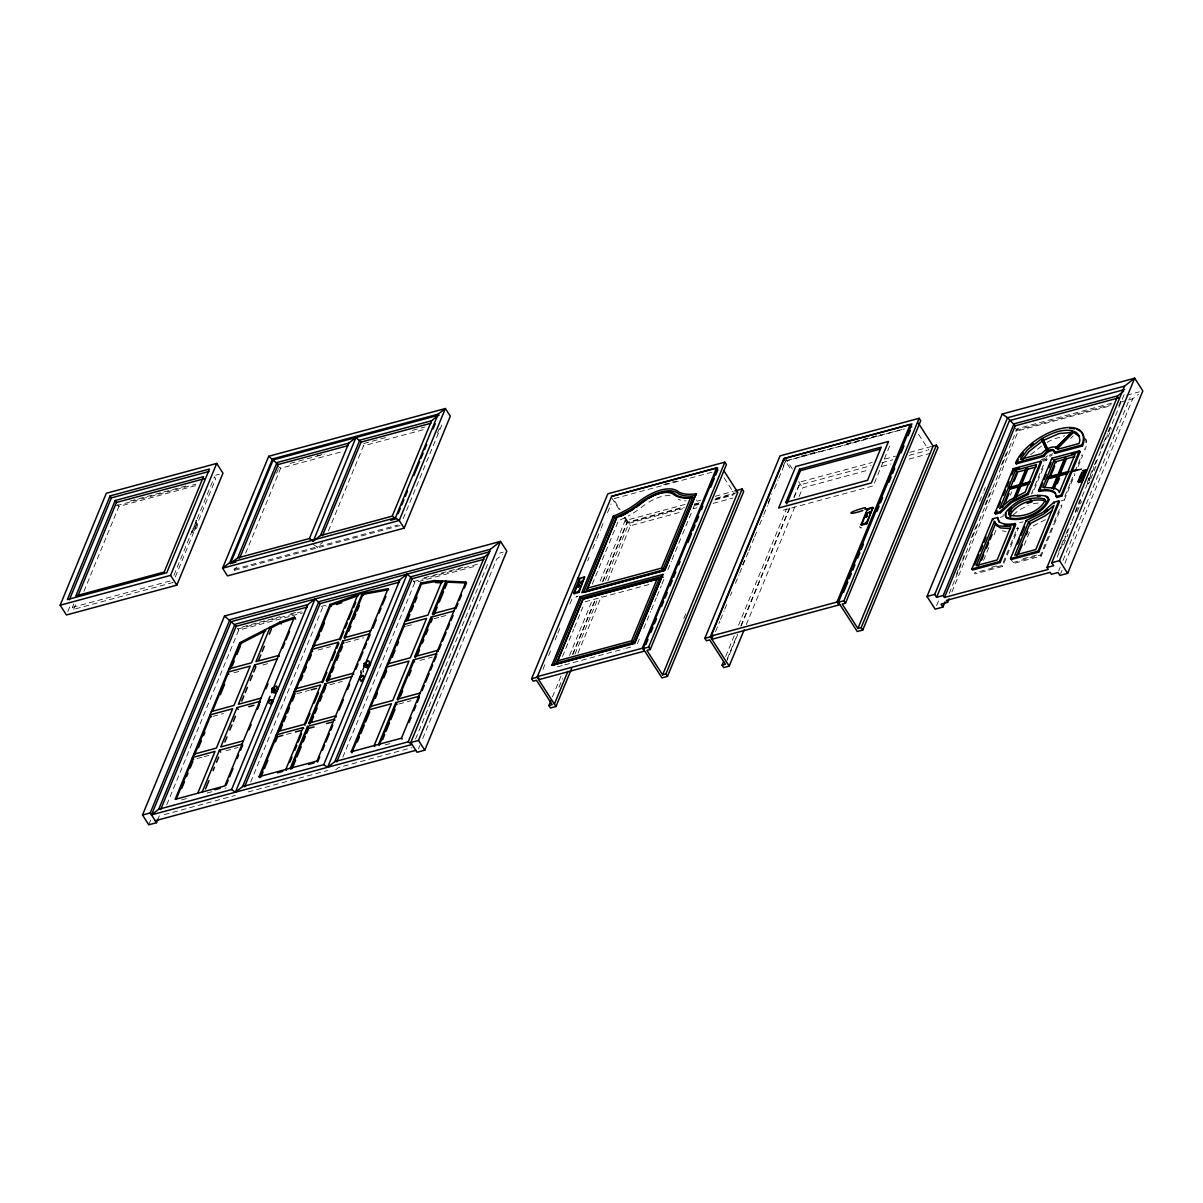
<?xml version="1.0" encoding="UTF-8"?>
<svg xmlns="http://www.w3.org/2000/svg" width="1203" height="1203" viewBox="0 0 1203 1203"><rect width="100%" height="100%" fill="white"/><g stroke="black" fill="none" stroke-linecap="round" stroke-linejoin="round"><path stroke-width="0.75" stroke-dasharray="5 3.75" d="M197.668 526.463L196.39 521.876M67.849 611.53L69.985 606.372M72.406 607.395L171.773 580.538L173.021 582.493L73.654 609.335L72.406 607.395L73.819 603.936M73.654 609.335L75.789 604.162M83.924 591.35L118.947 506.373L196.45 485.426M173.909 575.35L214.495 476.869L215.758 478.824L173.728 580.763M236.991 567.019L234.104 569.275L234.735 570.252L236.149 566.793M276.525 473.245L278.675 468.042M245.623 553.23L280.645 468.268L343.441 451.29M148.766 824.792L150.916 819.604M157.924 819.258L159.337 815.799M166.751 804.747L238.705 630.177L290.239 616.237M328.434 530.854L363.456 445.877L426.253 428.915M250.66 782.07L322.615 607.485L326.208 606.523M437.471 432.945L439.606 427.757M403.2 518.583L443.08 421.817M342.84 757.153L414.794 582.583L477.471 565.636M415.546 739.033L488.223 562.733M418.479 748.837L419.907 745.379M422.749 738.477L496.704 559.049L502.478 554.538M542.959 669.334L545.094 664.176M548.643 655.56L550.779 650.402M555.034 640.071L557.154 634.898M557.861 633.184L559.996 628.011M569.936 603.906L572.057 598.748M587.681 560.869L589.094 557.425M592.643 548.809L596.192 540.207M596.899 538.478L600.447 529.876M601.154 528.147L603.996 521.26M607.545 512.658L611.094 504.042M576.643 596.538L576.448 596.207M562.493 656.492L573.756 629.154M574.463 627.44L582.914 606.929M592.297 584.162L608.583 544.673M609.289 542.959L618.477 520.628A47.007 22.105 -32.7 0 0 630.041 515.019M552.448 696.928L561.711 674.462M569.545 655.455L592.342 600.132M600.177 581.124L625.109 520.628L686.327 504.087M559.004 687.274L562.568 678.627M572.538 654.432L595.335 599.124M602.462 581.831L626.673 523.064L684.296 507.501M572.959 654.282L595.876 598.673M603.049 581.305L627.395 522.222L683.499 507.064M574.989 654.146L597.696 599.049M605.5 580.102L628.913 523.29L682.808 508.719M577.966 653.139L601.395 596.327M607.786 580.823L630.492 525.726L680.793 512.132M637.395 643.755L640.207 636.928M643.71 628.417L650.733 611.38M651.44 609.68L656.357 597.756M657.049 596.041L661.274 585.831M661.966 584.117L664.071 579.004M667.891 569.756L671.394 561.26M672.101 559.56L681.906 535.756M682.597 534.057L692.417 510.267M693.108 508.568L696.612 500.057M683.815 618.613L685.936 613.44M742.597 564.854L744.747 559.651M768.296 502.523L771.86 493.877M783.273 466.178L785.409 460.975L790.491 468.869M715.559 631.605L719.815 621.274M720.522 619.545L724.071 610.929M724.792 609.199L726.913 604.041M730.462 595.425L731.89 591.981M735.439 583.365L738.988 574.748M739.695 573.019L748.221 552.342M748.928 550.628L753.905 538.553M754.612 536.839L756.747 531.666M759.589 524.779L763.138 516.162M763.845 514.433L767.394 505.816M768.115 504.102L770.943 497.2M774.506 488.583L778.055 479.982M778.762 478.253L785.86 461.02L904.536 428.945M725.68 656.492L734.266 635.65M738.567 625.214L786.551 508.794M727.244 658.943L737.274 634.613M740.853 625.921L789.559 507.756M793.86 497.335L798.867 485.17L871.137 465.636M726.131 662.552L737.589 634.748M741.168 626.056L789.875 507.907M794.16 497.471L800.612 481.832L872.22 462.478M746.311 624.583L794.837 506.869M799.108 496.478L802.687 487.832L869.423 469.787M889.634 446.133L873.258 485.877L780.521 510.944M936.596 605.68L938.746 600.477M979.573 501.425L983.152 492.734M983.859 491.004L985.302 487.531M956.445 574.162L958.596 568.974M959.302 567.245L964.31 555.109M971.438 537.801L976.445 525.681M985.001 504.899L987.152 499.696M987.858 497.967L991.422 489.305M1001.422 465.065L1006.415 452.945M949.227 593.47L1017.136 428.734L1111.963 403.095M951.919 591.951L1018.385 430.674L1111.437 405.531M983.543 560.327L989.858 545.019M994.054 534.824L996.866 528.012M1010.4 495.17L1011.768 491.832M1010.535 544.718L1017.663 527.425L1018.279 528.403L1002.595 566.448L975.001 573.906L974.37 572.929L1001.979 565.47L1009.813 546.448M1031.467 493.937L1043.332 465.125L1043.963 466.102L1032.791 493.215M1024.174 545.049L1031.061 528.343M1013.016 562.493L1040.61 555.034L1053.452 523.891M1054.159 522.162L1061.302 504.854L1061.918 505.831L1041.242 556.012L1013.648 563.47L1011.137 559.56M1070.023 483.696L1063.693 499.05L1064.324 500.027L1060.971 500.929M1070.73 481.982L1074.234 473.456M1074.941 471.741L1081.978 454.689L1082.61 455.651L1077.677 467.606M1064.324 500.027L1074.865 474.433M1058.73 551.545L1060.881 546.342M1061.587 544.613L1065.166 535.936M1065.873 534.207L1068.023 529.004M1075.166 511.666L1080.174 499.516M1087.317 482.177L1089.467 476.974M1090.174 475.245L1093.753 466.569M1094.474 464.839L1096.61 459.636M1100.895 449.23L1103.046 444.027M1103.768 442.298L1107.331 433.621M1108.053 431.892L1110.189 426.689M1118.775 405.877L1120.91 400.674M1057.211 557.019L1071.482 522.388M1072.204 520.658L1124.309 394.223M1063.557 544.824L1067.858 534.418M1077.136 511.876L1081.437 501.471M1090.715 478.929L1096.444 465.065M1107.873 437.306L1111.452 428.644M1058.745 570.778L1060.174 567.32M1063.031 560.387L1130.128 397.591M1060.64 573.711L1062.069 570.252M1064.911 563.32L1132.73 398.794L1138.519 394.283M191.367 532.177L192.615 531.952L192.405 530.568M859.664 526.267L860.115 527.756M1042.279 460.253L1045.723 459.32L1048.55 455.952A6.571 3.098 -32.7 0 1 1052.956 453.681M1042.911 461.23L1046.354 460.298L1049.181 456.929A6.571 3.098 -32.7 0 1 1052.099 455.185M1003.197 514.418L1003.091 516.583L998.069 517.937M192.209 532.192L192.57 530.764M197.112 527.41L192.615 531.952M1070.745 438.358L1073.226 435.832M1088.053 483.877L1089.632 482.313M1013.287 514.779L1019.016 510.012L1028.279 505.41M192.615 529.019L195.668 525.756L194.886 523.44M577.064 596.523L576.643 596.703M191.833 531.23L196.706 526.057L195.503 522.403M1030.7 454.584L1044.43 443.832M1045.572 457.546L1047.557 455.787M640.988 507.726L642.868 506.207A28.24 13.278 -32.7 0 1 646.026 503.907M313.096 544.237L316.915 546.899L322.69 542.388M335.682 769.77L338.569 767.514L411.982 747.68M195.623 522.598L196.751 520.057M1045.452 519.681L1031.753 526.673M1047.046 442.388L1053.076 439.275L1064.79 435.772M215.743 475.14L219.367 474.162M130.3 501.019L186.179 485.907M116.39 505.681L195.878 484.192M317.066 455.877L324.269 453.937M290.149 463.396L324.239 454.193M385.516 437.621L362.193 443.922L363.456 445.877M412.434 430.343L424.99 426.96M234.104 569.275L397.922 525.004M234.735 570.252L400.343 525.485M663.605 484.478L676.266 481.065M712.026 472.177L613.229 498.884L620.086 509.561M801.333 456.102L819.378 451.23M846.431 443.922L880.701 434.659M787.213 460.493L904.461 428.809M499.606 553.109L503.215 552.132M697.123 501.17L700.732 500.192M715.138 496.298L733.138 491.441M694.357 504.117L699.785 502.659M716.086 498.253L737.8 492.388M242.78 626.778L280.104 616.688M290.765 613.801L297.878 611.891M424.283 577.726L463.681 567.079M695.093 504.583L698.702 503.606M714.898 499.23L734.702 493.877M695.394 505.32L698.988 504.343M715.153 499.982L733.108 495.125M237.953 628.974L301.276 611.861M321.186 606.477L326.614 605.019M413.471 581.545L478.614 563.936M292.013 615.756L302.675 612.883M693.364 508.734L696.958 507.756M713.123 503.395L732.883 498.057M884.761 459.095L895.498 456.193M909.829 452.313L933.092 446.027M1126.73 395.261L1139.271 391.862M881.979 462.704L892.821 459.787M909.077 455.381L927.137 450.508M882.055 466.373L891.062 463.937M909.107 459.065L930.746 453.215M1015.693 430.418L1111.121 404.629M1120.128 402.193L1132.73 398.794L1130.85 395.862M234.029 672.763L240.991 670.883M262.81 664.988L269.788 663.094M318.073 650.041L330.554 646.673M345.682 642.582L363.532 637.755M406.659 626.101L413.712 624.192M433.982 618.718L439.275 617.289M441.035 616.808L448.087 614.913M1041.227 459.471L1044.76 458.523M578.011 596.071L575.816 597.244M585.019 601.816L651.785 583.771M212.961 716.356L223.412 713.544M296.915 693.665L309.412 690.296M329.893 684.763L342.389 681.379M419.937 660.417L432.268 657.094M1088.384 482.974L1087.407 482.959M197.127 758.552L202.345 757.138M204.089 756.672L211.051 754.777M225.908 750.762L238.104 747.469M286.464 734.401L293.607 732.477M398.825 704.041L411.155 700.702M557.485 666.853L562.884 665.394M564.688 664.913L624.086 648.853M625.891 648.372L633.094 646.432M991.573 567.214L998.565 565.335M1023.227 558.673L1037.212 554.884M181.623 799.905L186.841 798.491M207.036 793.033L214.209 791.093M224.976 788.191L226.074 787.89M385.11 744.913L392.163 743.003M164.255 814.626L235.337 795.424M248.179 791.95L327.532 770.506M1033.347 503.756L1040.911 502.553M1019.633 522.628L1023.212 521.861M1016.4 528.794L1018.279 528.403M861.904 527.831L860.295 527.816M191.969 532.222L191.292 531.937M1002.34 530.854L1006.144 531.485M1013.813 427.501L1018.385 430.674L1017.136 428.734M276.825 465.606L280.645 468.268L279.382 466.313M1084.369 448.884L1085.001 449.847A39.458 18.556 -32.7 0 0 1085.692 438.614M1088.369 478.719L1090.038 481.32M1045.723 459.32L1046.354 460.298M1040.61 555.034L1041.242 556.012M918.566 434.268L928.716 450.057M1001.979 565.47L1002.595 566.448M784.912 457.426L792.762 469.636M798.612 481.516L802.687 487.832M724.116 477.862L733.935 493.11M625.004 517.185L630.492 525.726M611.695 497.816L619.545 510.027M624.447 517.651L627.395 522.222M625.109 520.628L626.673 523.064M413.546 580.628L414.794 582.583M316.915 546.899L317.547 547.876M237.442 628.222L238.705 630.177M117.683 504.418L118.947 506.373M1085.602 439.2A39.458 18.556 -32.7 0 1 1085.903 442.749M637.455 510.313A47.007 22.105 -32.7 0 1 631.921 513.907M670.071 495.696A28.24 13.278 -32.7 0 0 662.793 496.222L659.665 497.08A28.24 13.278 -32.7 0 0 647.68 502.824M686.071 500.914A47.007 22.105 -32.7 0 1 684.612 500.809M680.627 500.087A47.007 22.105 -32.7 0 1 678.297 499.275M196.044 520.463A2.586 1.263 -33.2 0 1 195.548 521.004"/><path stroke-width="1.5" d="M360.855 672.612L360.975 670.703M363.276 671.845L363.291 670.883M274.54 689.349L274.329 688.898M578.538 585.064L577.906 586.613L578.673 586.252M366.885 664.988L365.953 665.079L366.329 663.605M578.823 585.816L578.944 585.635A2.947 1.383 -32.7 0 1 579.124 585.29L577.951 586.944L579.26 585.921A2.632 1.233 -32.7 0 1 579.455 585.605L579.59 585.034M363.802 663.755L365.231 663.094L366.825 664.507M578.207 586.102L578.147 585.56A2.947 1.383 -32.7 0 1 578.147 585.846L578.147 585.605M1006.174 513.726L1005.768 516.267L1006.836 518.252C1021.663 522.869 1043.302 514.237 1049.227 499.651L1045.663 496.388M1044.309 499.004L1045.091 500.448C1039.377 512.027 1021.663 518.598 1009.437 514.944L1008.655 513.516C1014.355 501.937 1032.069 495.365 1044.309 499.004L1046.339 502.403M1045.557 500.959C1033.332 497.32 1015.618 503.892 1009.903 515.47L1010.685 516.899L1008.655 513.516M997.573 517.501L998.731 521.44C1003.362 525.049 1009.708 524.463 1015.152 523.516L1015.768 524.493L1000.084 562.553L972.49 570.011L971.859 569.034L992.535 518.854L997.573 517.501L999.362 522.418M1055.632 493.486C1051.001 489.892 1044.67 490.478 1039.227 491.41L1038.595 490.433L1051.858 458.238L1079.467 450.779L1080.099 451.757L1061.813 496.117L1056.79 497.471L1056.354 495.456M1056.79 497.471L1055.001 492.523C1050.369 488.914 1044.039 489.501 1038.595 490.433M1054.881 453.411L1053.843 449.937A6.571 3.098 -32.7 0 0 1046.039 452.042L1043.212 455.411L1015.618 462.869L1016.249 463.847L1043.843 456.388L1046.67 453.02A6.571 3.098 -32.7 0 1 1054.475 450.914L1054.881 453.411L1082.489 445.952A39.458 18.556 -32.7 0 0 1076.76 429.381M1080.52 478.132C1083.632 477.696 1081.151 473.591 1080.459 478.298L1080.023 477.606C1080.129 473.591 1083.978 475.862 1080.038 477.681M695.68 495.546A47.428 22.301 -32.7 0 1 678.402 493.726A33.098 15.564 -32.7 0 0 661.139 491.892A33.098 15.564 -32.7 0 0 637.831 504.689A47.428 22.301 -32.7 0 1 614.538 517.485L583.635 592.447L664.778 570.523L696.131 493.741A48.391 22.767 -32.7 0 1 678.507 491.862A33.774 15.88 -32.7 0 0 660.883 489.997A33.774 15.88 -32.7 0 0 637.109 503.049A48.391 22.767 -32.7 0 1 613.335 516.117L581.801 592.613L664.612 570.237L696.131 493.741M662.898 574.372L634.718 643.455L551.831 665.319L580.087 596.763L662.898 574.372L634.643 642.943L551.831 665.319M865.092 509.44L866.641 508.734L865.513 508.914M862.626 523.365L862.416 523.636M868.581 509.32L867.769 509.831M867.288 514.012L867.002 513.2M867.739 509.696L868.566 509.245M866.987 513.531L867.378 512.643M867.137 515.561C864.716 518.538 866.957 516.869 867.047 515.305M866.371 522.688L865.814 522.297M866.491 522.508L865.679 522.884M871.543 508.267L872.1 508.658M272.705 702.071L272.735 700.732M277.773 689.635L277.848 687.83M574.463 592.056L575.019 592.372M578.658 578.072L577.395 579.034L578.026 577.861M579.244 582.342L580.222 582.989M580.327 578.613L580.748 578.673M579.41 584.838L579.275 585.741M578.162 591.38L578.357 591.47M581.26 582.102L581.169 581.064M583.305 577.801L583.951 577.5M556.748 663.018L583.139 598.883L659.229 578.628L632.943 642.417L556.748 663.018L583.139 598.883M370.404 664.642L370.584 662.673M1081.076 476.087L1081.963 476.508M273.743 689.89L274.615 689.8L272.51 689.53M586.583 590.643L616.613 517.681A47.519 22.346 -32.7 0 0 639.199 504.613L641.079 503.08A28.511 13.413 -32.7 0 1 657.966 493.801L662.206 492.674A29.368 13.804 -32.7 0 1 675.094 494.042L676.041 494.839A48.947 23.022 -32.7 0 0 692.672 497.516L662.763 570.057L586.583 590.643L616.477 518.117M1081.497 469.095L1071.963 471.531M60.15 605.214L106.3 493.26L216.705 463.426L222.976 473.185L176.841 585.139L66.436 614.974L60.15 605.214L170.555 575.38L216.705 463.426M110.105 495.907L67.383 599.575L166.751 572.718L209.472 469.05L110.105 495.907L111.368 497.862L69.353 599.801M115.172 500.523L75.864 595.891L164.194 572.026L203.502 476.644L115.172 500.523L116.435 502.478L77.834 596.117M268.72 456.268L222.57 568.222L227.502 575.891L404.163 528.147L450.313 416.178L445.381 408.524L268.72 456.268L278.224 464.508L239.623 558.147M404.163 528.147L399.231 520.478L395.426 517.831L229.803 562.583L222.57 568.222L399.231 520.478L445.381 408.524L438.148 414.163L272.525 458.914L229.803 562.583L230.435 563.56L237.653 557.921L276.976 462.553L348.735 443.155L355.968 437.516L361.035 442.118L322.434 535.756M157.924 819.258L156.495 822.702L148.766 824.792L142.495 815.032L224.525 615.996L500.538 541.395L506.824 551.154L424.779 750.191L417.05 752.281L410.779 742.522L490.418 549.29L500.538 541.395L418.509 740.431L410.779 742.522M142.495 815.032L150.225 812.942L229.863 619.71L490.418 549.29M151.473 814.897L158.706 809.258L231.577 789.559L235.382 792.221L242.615 786.582L323.757 764.642L327.577 767.303L334.795 761.664L408.223 741.815L412.027 744.477L151.473 814.897L231.126 621.665L489.877 551.726M158.706 809.258L234.931 624.312L307.803 604.613L315.036 598.974L320.103 603.59L244.585 786.807M160.676 809.484L236.194 626.267L307.276 607.049M294.389 617.169L279.998 622.071L239.713 642.718L175.142 799.363L224.826 785.935L294.389 617.169L295.637 619.124M176.465 798.672L193.006 758.507M210.6 715.86L194.375 755.198L193.743 754.221L216.39 748.101L232.6 708.762L209.969 714.883L211.217 716.838M212.66 710.823L228.179 673.199M181.668 788.536L184.48 781.694M186.6 776.567L187.999 773.153M190.119 768.025L192.931 761.198M198.525 747.619L201.352 740.777M203.472 735.65L204.871 732.221M220.344 694.702L224.57 684.432M232.194 665.951L234.224 661.033M236.916 654.492L240.284 646.312M197.773 793.243L215.021 751.424L192.39 757.544L193.638 759.484M265.201 629.65L251.547 662.793L228.916 668.898L229.547 669.876L240.329 643.695L265.833 630.628M202.194 792.055L219.427 750.221L242.059 744.116L242.69 745.078L240.63 750.101M260.269 702.432L259.653 701.454L237.021 707.575L220.796 746.913L243.427 740.792M277.231 658.793L254.6 664.913L238.389 704.251L261.021 698.131M205.518 788.988L208.961 780.627M213.096 770.582L214.48 767.243M216.555 762.221L218.615 757.198M224.871 742.025L226.991 736.883M229.803 730.041L231.923 724.913M233.337 721.499L235.457 716.356M241.758 701.078L243.863 695.935M245.277 692.522L247.397 687.394M250.209 680.552L252.329 675.409M253.743 671.996L255.848 666.868L254.6 664.913M258.645 660.101L260.78 654.928M262.194 651.47L264.329 646.297M269.307 634.222L271.442 629.049L270.179 627.094L255.968 661.59L278.6 655.47L279.231 656.447M237.653 557.921L309.427 538.523L348.735 443.155M309.427 538.523L313.246 541.185L320.464 535.546L359.772 440.163L431.546 420.779L438.779 415.14L438.148 414.163L395.426 517.831M226.149 785.243L228.209 780.221M229.593 776.882L233.036 768.506M237.171 758.476L238.555 755.123M248.991 729.8L251.111 724.657M257.457 709.274L259.577 704.131M265.878 688.853L267.983 683.71M282.66 648.131L284.72 643.124M286.088 639.801L289.517 631.47M231.577 789.559L270.043 696.221M271.472 692.763L307.803 604.613M235.382 792.221L315.036 598.974M242.615 786.582L318.84 601.635L399.982 579.696L407.216 574.057L412.283 578.673L336.765 761.89M276.916 735.83L259.683 777.664L259.051 776.687L330.058 604.402L360.178 593.801L388.028 588.733L388.659 589.711L362.93 594.402L344.644 638.778M278.284 732.522L294.494 693.184M312.088 650.522L295.863 689.86L295.246 688.883L322.013 681.65L338.223 642.312L338.855 643.289L336.735 648.417M313.457 647.199L330.69 605.38L358.509 595.59M260.991 776.973L263.066 771.95M264.449 768.597L267.893 760.236M275.472 741.83L277.547 736.807L282.9 735.364M280.329 730.071L282.434 724.943M283.848 721.514L285.968 716.386M287.382 712.973L289.487 707.83M292.314 700.988L294.419 695.86M300.72 680.567L302.84 675.439M304.254 672.026L306.359 666.883M309.186 660.041L311.306 654.913M317.532 639.816L319.592 634.793M320.975 631.44L324.419 623.079M303.697 728.597L303.066 727.62L285.818 769.454L286.449 770.431M277.652 731.544L304.434 724.311L320.645 684.958L293.878 692.206L295.126 694.146M357.892 594.613L339.592 638.988L312.825 646.222M289.893 762.055L291.968 757.048M294.72 750.356L296.795 745.334M298.179 741.98L301.622 733.619M305.757 723.574L309.998 713.304M314.224 703.048L318.449 692.778M326.87 672.357L322.645 682.627L322.013 681.65M331.802 660.387L335.336 651.831M340.223 639.966L343.742 631.44M345.156 628.026L347.261 622.898M348.659 619.485L352.178 610.959M353.592 607.545L355.697 602.417M320.464 535.546L392.238 516.147L431.546 420.779M334.885 720.176L334.254 719.199L307.487 726.432L290.239 768.251L290.87 769.228L308.103 727.409M325.697 684.748L309.472 724.086L308.855 723.108L325.066 683.77L351.832 676.537M343.276 642.086L327.066 681.424L326.434 680.447L342.644 641.109L369.411 633.876L370.043 634.853L367.938 639.981M292.179 768.537L295.637 760.176M297.006 756.822L301.156 746.792M303.216 741.77L305.291 736.747M306.675 733.394L308.735 728.386L314.088 726.928M311.517 721.65L313.622 716.507M315.036 713.093L317.156 707.966M319.968 701.123L322.088 695.981M323.502 692.567L325.607 687.439M328.389 680.703L330.509 675.56M331.923 672.146L334.028 667.018M336.855 660.176L338.96 655.034M340.374 651.62L342.494 646.492M348.78 631.214L350.9 626.101M353.712 619.274L355.817 614.147M357.231 610.733L359.336 605.62M398.178 513.621L400.328 508.433M401.742 504.974L403.877 499.801M405.306 496.343L407.441 491.155M413.847 475.606L419.546 461.787M420.975 458.328L423.11 453.14M424.539 449.696L426.674 444.509M433.08 428.96L435.215 423.772M259.051 776.687L317.021 761.018L388.028 588.733M319.712 756.973L317.637 761.995L317.021 761.018M322.464 750.281L324.539 745.274M325.923 741.92L329.366 733.559M330.75 730.206L332.81 725.183M339.066 710.011L343.306 699.74M347.532 689.484L349.637 684.357M355.953 669.063L358.058 663.936M359.471 660.507L362.99 651.951M364.404 648.537L366.524 643.41M372.795 628.192L376.238 619.831M379.005 613.139L381.065 608.116M382.449 604.763L385.892 596.402M323.757 764.642L361.517 673.033M362.945 669.575L399.982 579.696M327.577 767.303L407.216 574.057M334.795 761.664L411.035 576.718L484.448 556.869L488.794 553.485M369.11 710.913L351.862 752.747L351.246 751.77L420.764 583.079L434.193 580.583L465.832 582.041L466.463 583.019L464.343 588.162M370.479 707.605L386.689 668.266L386.058 667.289L408.975 661.094L392.749 700.432L369.847 706.627M404.268 625.605L388.058 664.943L387.426 663.966L410.343 657.77L426.554 618.432L403.652 624.628L404.9 626.583M406.358 620.553L421.396 584.056L420.764 583.079M357.321 742.01L359.396 736.988M360.765 733.65L364.223 725.274M365.592 721.935L369.742 711.89L368.479 709.935L391.396 703.755L374.148 745.574L374.78 746.552M375.336 698.311L377.441 693.184M383.787 677.785L386.614 670.943M392.208 657.364L395.035 650.522M397.14 645.394L398.554 641.981M407.697 619.786L409.847 614.568M411.276 611.094L413.426 605.891M414.855 602.417L417.005 597.199M442.012 580.944L427.922 615.124L405.005 621.304M417.276 702.357L419.336 697.349L418.719 696.372L395.802 702.552L378.569 744.386L379.186 745.364L396.434 703.529M436.93 654.688L436.298 653.71L413.381 659.906L397.17 699.244L420.088 693.048M431.591 618.222L415.381 657.56L414.749 656.582L430.975 617.244L453.877 611.049M397.802 700.221L414.012 660.883M432.96 614.898L446.478 582.102L466.463 583.019M382.584 739.65L384.644 734.627M386.028 731.274L389.471 722.913M390.855 719.574L394.99 709.529M400.539 696.056L402.659 690.928M409.005 675.53L411.125 670.402M417.426 655.109L419.531 649.981M422.358 643.139L423.772 639.725M425.877 634.582L427.997 629.455M430.809 622.613L432.223 619.199L430.975 617.244M434.298 614.147L437.155 607.244M439.29 602.071L443.561 591.711M444.975 588.252L447.11 583.079L445.862 581.124L432.343 613.921L455.245 607.726M351.246 751.77L401.471 738.191L465.832 582.041M409.005 722.432L411.065 717.424M413.832 710.732L415.892 705.71M422.118 690.597L424.238 685.469M425.651 682.056L429.17 673.5M430.584 670.071L432.689 664.943M434.103 661.53L436.223 656.402M438.99 649.65L441.11 644.522M442.524 641.109L446.042 632.552M447.456 629.124L449.576 623.996M450.975 620.583L453.095 615.44M455.877 608.703L457.997 603.575M459.396 600.147L461.516 595.004M408.223 741.815L484.448 556.869M548.884 705.575L552.192 704.672L536.493 680.266L533.185 681.169L531.621 678.718L607.846 493.786L724.868 462.147L726.447 464.599L650.221 649.53L646.898 650.432L662.597 674.838L665.906 673.936L742.146 489.004L743.71 491.441L667.485 676.387L661.966 677.875L644.703 651.034L538.703 679.68L555.966 706.522L550.448 708.011L548.884 705.575L551.019 700.387M531.621 678.718L537.139 677.229L611.726 496.207L716.612 467.862L717.86 469.817L715.725 475.005M537.139 677.229L538.072 678.703L538.809 678.131M573.801 592.899L579.846 578.237L584.583 576.959L578.959 592.372L574.057 593.696L573.801 592.899L578.538 591.605L584.583 576.959M574.057 593.696L579.515 580.447M578.628 586.252L579.124 585.335M553.56 665.394L581.26 598.192L662.417 576.252L663.048 577.229M554.403 704.086L567.891 671.364M555.966 706.522L571.59 668.642M557.621 660.808L631.59 640.808L657.109 578.884M587.59 588.102L661.56 568.102L690.582 497.681L692.672 497.516M538.628 678.552L537.38 676.597L642.267 648.252L716.612 467.862M642.267 648.252L644.071 650.056L643.124 648.582L717.65 467.787L611.65 496.433M645.831 644.597L647.966 639.41M650.823 632.477L652.958 627.289M654.387 623.831L656.522 618.643M661.515 606.523L663.65 601.335M665.079 597.876L667.229 592.688M670.071 585.756L672.221 580.568M673.635 577.109L675.785 571.921M678.642 564.989L680.056 561.53M687.905 542.493L691.469 533.846M692.898 530.388L695.033 525.2M696.462 521.726L698.612 516.538M701.454 509.621L702.883 506.162M710.732 487.125L714.296 478.478M643.124 648.582L648.643 647.094L724.868 462.147M662.597 674.838L737.8 492.388L724.071 471.035M722.101 665.184L725.409 664.282L709.71 639.876L706.402 640.778L704.838 638.342L780.04 455.877L919.152 418.283L920.716 420.719L845.514 603.184L842.205 604.071L857.889 628.477L861.213 627.59L936.415 445.14L937.979 447.576L862.777 630.026L857.258 631.515L839.995 604.673L711.92 639.289L729.183 666.131L723.665 667.62L722.101 665.184L723.529 661.71M704.838 638.342L710.356 636.838L783.845 458.538L911.919 423.922L838.416 602.237L839.679 604.177L838.581 604.477L837.002 602.041L910.16 424.569L911.724 427.005M710.356 636.838L711.605 638.793L712.717 638.492L711.138 636.056L784.296 458.584L910.16 424.569M711.605 638.793L713.033 635.334M785.86 502.373L799.544 469.2L881.243 447.125L867.558 480.298L785.86 502.373L786.807 503.831L800.476 470.659L880.401 449.065M729.183 666.131L744.176 629.786M861.168 524.373L867.543 508.884L872.897 507.44L866.942 523.696L861.393 525.2L861.168 524.373L866.506 522.929L872.897 507.44M861.393 525.2L866.581 512.598M843.544 592.417L847.814 582.087M849.228 578.628L851.363 573.47M852.777 570.027L854.912 564.854M857.754 557.951L859.874 552.794M861.303 549.35L863.438 544.177M876.927 511.44L879.062 506.268M880.476 502.824L882.611 497.651M889.002 482.147L891.122 476.974M892.551 473.531L894.686 468.358M901.077 452.854L903.919 445.952M908.175 435.621L910.31 430.448M838.416 602.237L843.95 600.733L919.152 418.283M857.889 628.477L933.092 446.027L936.415 445.14M927.002 596.462L1002.204 414.012L1134.685 378.208L1142.85 390.9L1067.647 573.35L1059.918 575.44L1058.038 572.508L1051.407 574.297L1050.159 572.357L946.37 600.402L947.633 602.357L941.002 604.147L942.896 607.079L935.167 609.154L927.002 596.462L934.731 594.387L1007.543 417.727L1124.564 386.103L1134.685 378.208L1059.482 560.658L1051.753 562.748L1053.648 565.681L1047.016 567.47L1048.279 569.425L944.49 597.47L943.242 595.515L1013.994 423.847L1117.782 395.802L1123.557 391.291M934.731 594.387L936.611 597.305L1009.422 420.659L1124.655 389.516M944.49 597.47L1015.257 425.802L1119.031 397.757M942.896 607.079L945.032 601.876M947.633 602.357L949.062 598.883M994.941 513.049L1013.227 468.674L1040.821 461.215L1041.452 462.193L1028.174 494.403L1011.618 502.553L1000.58 512.673L995.558 514.027L994.941 513.049L999.949 511.696L1010.986 501.576L1027.557 493.425L1040.821 461.215M974.625 564.824L978.911 554.433M980.34 550.974L982.475 545.786M983.904 542.327L986.039 537.139M995.558 514.027L996.971 510.613M998.37 507.2L1000.49 502.087M1003.302 495.26L1005.407 490.132M1006.821 486.719L1008.926 481.606M1011.738 474.779L1013.858 469.651L1019.031 468.253M994.43 521.425L976.204 565.651L997.182 559.981L1010.941 526.568L999.197 525.967L995.467 523.726L994.43 521.425L996.731 525.681L1000.46 527.922L1010.64 528.598M1015.512 470.268L999.693 508.643L1009.873 500.072L1025.121 492.162L1036.49 464.599L1015.512 470.268L1017.392 473.2L1014.054 481.29M1002.31 507.305L1009.753 489.23L1009.467 487.426L1019.407 484.734L1026.069 468.569L1027.182 468.268L1027.813 469.245L1021.136 485.411L1020.52 484.433L1030.445 481.756L1020.174 485.26L1020.806 486.238L1015.979 497.922M978.159 565.906L995.678 523.38M1009.467 487.426L1010.099 488.403L1016.761 472.223L1026.7 469.546L1026.069 468.569M981.588 560.072L983.693 554.974M986.49 548.162L988.595 543.064M989.994 539.666L992.099 534.568M1005.648 501.711L1009.031 493.486M1013.377 499.365L1019.061 485.561L1019.693 486.538L1009.753 489.23M1015.362 496.944L1027.182 468.268M971.859 569.034L999.467 561.575L1015.152 523.516M1010.505 558.583L1026.189 520.538L1042.745 512.388L1053.768 502.313L1058.79 500.959L1059.407 501.922L1038.73 552.102L1011.137 559.56L1010.505 558.583L1038.099 551.124L1058.79 500.959M1017.543 543.997L1019.693 538.809M1021.106 535.35L1024.67 526.703M1039.227 491.41L1042.715 482.944M1044.114 479.546L1046.204 474.463M1049.001 467.681L1051.091 462.599M1028.61 521.801L1014.836 555.2L1035.813 549.53L1054.039 505.32L1043.858 513.892L1028.61 521.801L1030.49 524.719M1054.159 459.832L1042.79 487.395L1054.535 487.997L1058.264 490.238L1059.317 492.523L1075.136 454.163L1054.159 459.832L1056.039 462.764M1044.67 487.832L1048.399 478.779L1048.114 476.974L1058.054 474.298L1064.715 458.117L1066.444 458.794L1059.783 474.974L1059.151 473.997L1069.091 471.305M1016.791 555.485L1029.873 523.741L1045.121 515.846L1051.873 510.764M1049.407 476.343L1055.407 461.787L1065.347 459.095L1064.715 458.117M1018.791 553.124L1022.234 544.764M1026.37 534.749L1027.738 531.41M1050.039 477.32L1054.7 465.997M1052.204 488.463L1057.708 475.125L1058.339 476.102L1048.399 478.779M1053.121 488.629L1065.813 457.817M1053.753 489.606L1059.437 475.802L1067.723 473.561M1057.226 483.681L1059.362 478.508M1056.159 496.508L1061.181 495.14L1079.467 450.779M1082.474 470.749L1085.798 469.847L1086.414 470.824L1081.978 481.606L1078.67 482.508L1078.038 481.531L1081.843 472.283M1082.219 472.568C1080.384 475.862 1086.7 471.456 1083.452 471.952M1079.302 480.959L1081.843 474.794M1078.038 481.531L1081.347 480.629L1085.798 469.847M1047.016 567.47L1117.782 395.802M1051.753 562.748L1124.564 386.103M1081.136 475.937L1081.798 476.899M866.355 516.959C869.528 512.117 862.145 519.125 866.656 516.749M869.288 512.914L869.333 511.922M1022.324 460.163L1028.806 451.666L1042.55 440.899L1041.918 439.922L1043.031 439.26L1047.828 449.471M277.412 690.402L274.991 693.033L272.84 692.612M272.434 702.657L271.066 704.281M369.983 665.5L367.291 668.357M363.817 663.545L365.983 663.56M867.213 513.004L869.498 512.373M363.08 680.131L364.464 676.793M275.652 691.454C263.562 694.763 283.337 678.056 274.75 691.289M1072.58 431.636L1055.723 447.922L1072.58 431.636L1079.452 436.599M1057.587 447.636L1072.429 432.463L1071.798 431.486M1073.196 432.614L1057.136 449.05L1058.204 449.471M581.004 582.297L580.177 582.914M1008.204 510.613L1011.212 507.651M1044.851 512.252L1047.798 510.042M362.509 680.657L360.9 681.439M1041.828 438.569L1027.557 449.711L1020.415 459.366L1041.633 453.636C1045.302 449.621 1051.332 445.456 1056.941 447.531L1057.903 449.23L1079.106 443.501L1079.888 440.358L1079.136 435.772L1076.309 432.418C1064.926 426.9 1052.039 433.14 1041.828 438.569L1042.46 439.546M578.448 587.004L578.733 586.147M272.149 688.176L271.833 689.033M271.923 688.447L274.089 688.823M1043.663 440.238L1059.211 433.501L1072.429 432.463M270.81 628.071L280.63 623.049L295.021 618.147M865.318 507.606C847.168 512.072 845.98 516.313 862.882 510.478M871.964 507.997L871.889 508.794M866.07 522.914L866.521 522.418M365.953 665.079L366.945 664.823M336.539 604.523L341.757 602.688M1027.031 503.455L1032.099 501.801M660.673 493.019L659.064 493.531A29.368 13.804 -32.7 0 0 655.515 494.869M1073.723 470.478L1076.7 469.591M111.368 497.862L208.916 471.501M438.779 415.14L273.156 459.892L230.435 563.56L235.833 562.102M116.435 502.478L204.751 478.599M278.224 464.508L348.193 445.591M361.035 442.118L431.005 423.215M390.644 520.252L396.043 518.794M734.943 490.944L742.146 489.004M320.103 603.59L399.441 582.147M412.283 578.673L483.907 559.305M370.78 630.552L344.013 637.801L362.298 593.425L363.562 595.38M338.223 642.312L311.457 649.545L312.705 651.5M1054.264 452.433L1081.858 444.975L1082.489 445.952M1071.467 454.087L1080.099 451.757M873.423 507.952L867.543 508.884M1027.813 469.245L1036.084 467.005M1066.444 458.794L1074.73 456.554M583.049 599.229L659.229 578.628M1009.137 488.253L1019.061 485.561M1047.768 477.802L1057.708 475.125M1068.745 472.132L1058.805 474.824L1059.437 475.802M1010.099 488.403L1016.73 486.613M1022.791 484.974L1026.114 484.072M1050.399 477.501L1058.685 475.275M1059.783 474.974L1066.399 473.185M1020.806 486.238L1029.076 484.012M211.337 711.559L233.968 705.439L250.179 666.101L227.547 672.221L228.811 674.176M326.434 680.447L353.201 673.214L353.832 674.191M414.749 656.582L437.666 650.387L438.298 651.364M248.72 706.702L253.938 705.289M311.186 689.815L316.554 688.372M308.855 723.108L335.622 715.875L336.254 716.853M303.066 727.62L276.284 734.853L277.547 736.807M295.397 731.98L300.75 730.537M326.584 723.559L331.938 722.116M711.138 636.056L837.002 602.041M215.006 789.739L220.224 788.326M277.532 772.837L282.885 771.394M308.72 764.416L314.073 762.958M936.611 597.305L943.242 595.515M155.247 820.747L415.802 750.326M421.396 584.056L434.824 581.56L442.629 581.921M1037.242 496.222L1040.384 495.997M1009.152 525.14L1013.888 524.884M365.667 667.139L367.05 667.154M435.441 582.538L441.696 582.823M1004.325 524.673L1007.573 525.215M365.02 664.718L366.013 664.928M365.411 665.018L364.314 664.312M273.111 688.191L274.464 689.274M1002.204 414.012L1007.543 417.727L1015.257 425.802M392.238 516.147L394.779 517.922M224.525 615.996L236.194 626.267M613.335 516.117L614.538 517.485M631.59 640.808L632.943 642.417M580.087 596.763L581.26 598.192M1071.617 430.524L1072.234 431.501M1081.031 475.967L1081.708 477.065M1080.489 476.463L1081.362 477.967M1080.083 477.456L1080.79 478.418M1081.347 480.629L1081.978 481.606M1055.542 446.96L1056.174 447.937M1046.685 449.351L1046.775 450.704L1041.918 439.922M1051.858 458.238L1052.49 459.215M1043.212 455.411L1043.843 456.388M1061.181 495.14L1061.813 496.117M1051.678 490.538L1052.294 491.516M1053.768 502.313L1054.384 503.29M1013.227 468.674L1013.858 469.651M1027.557 493.425L1028.174 494.403M1030.204 498.869L1031.467 500.824M1019.407 484.734L1020.039 485.711M1059.482 560.658L1067.647 573.35M1026.189 520.538L1026.821 521.516M1038.099 551.124L1038.73 552.102M1010.144 509.892L1011.407 511.846M1008.926 511.831L1010.174 513.786M999.949 511.696L1000.58 512.673M992.535 518.854L993.167 519.831M918.385 423.14L933.092 446.027M999.467 561.575L1000.084 562.553M799.544 469.2L800.476 470.659M783.845 458.538L785.108 460.493M843.95 600.733L845.514 603.184M861.213 627.59L862.777 630.026M648.643 647.094L650.221 649.53M665.906 673.936L667.485 676.387M355.336 436.539L355.968 437.516L313.246 541.185L312.615 540.207M434.193 580.583L434.824 581.56M413.381 659.906L414.644 661.845M395.802 702.552L397.065 704.507M418.509 740.431L424.779 750.191M330.058 604.402L331.321 606.357M342.644 641.109L343.908 643.064M401.471 738.191L402.103 739.168M325.066 683.77L326.314 685.725M279.998 622.071L281.261 624.026M307.487 726.432L308.735 728.386M304.434 724.311L305.066 725.289M239.713 642.718L240.961 644.673M170.555 575.38L176.841 585.139M237.021 707.575L238.269 709.514M219.427 750.221L220.69 752.176M150.225 812.942L156.495 822.702M661.56 568.102L662.763 570.057M866.506 522.929L866.942 523.696M578.538 591.605L578.959 592.372M1043.031 439.26L1047.888 450.042M1042.55 440.899L1046.7 450.148M1016.249 463.847A39.458 18.556 -32.7 0 1 1018.264 459.847M1020.024 457.11A39.458 18.556 -32.7 0 1 1023.287 452.96M1030.595 445.757A39.458 18.556 -32.7 0 1 1033.197 443.636M1069.708 428.463A39.458 18.556 -32.7 0 1 1074.805 428.885M1015.618 462.869A39.458 18.556 -32.7 0 1 1058.986 429.05A39.458 18.556 -32.7 0 1 1081.858 444.975M636.101 507.335A48.947 23.022 -32.7 0 0 639.74 504.659L641.68 503.08A29.368 13.804 -32.7 0 1 646.643 499.546M634.222 508.613A48.947 23.022 -32.7 0 1 630.387 511.064M628.432 512.237A48.947 23.022 -32.7 0 1 620.477 516.373M648.387 498.478A29.368 13.804 -32.7 0 1 653.725 495.666M690.582 497.681A47.519 22.346 -32.7 0 1 674.447 495.08L673.515 494.313A28.511 13.413 -32.7 0 0 661.003 492.989M269.562 700.357C267.201 702.041 273.412 699.349 269.577 700.402M271.818 699.635C272.104 707.078 264.434 701.86 271.833 699.68M359.486 679.364C364.494 683.74 365.486 668.327 359.486 679.364M364.118 665.845C369.983 672.056 371.922 651.861 364.118 665.845M1005.543 512.749L1005.137 515.29L1006.219 517.275C1021.031 521.891 1042.67 513.26 1048.595 498.674L1047.527 496.689C1032.791 491.816 1014.49 500.689 1005.543 512.749M360.193 676.913L362.569 676.146L360.193 676.913M795.724 466.538L778.642 508.012L871.378 482.944L888.461 441.486L795.724 466.538"/></g></svg>
